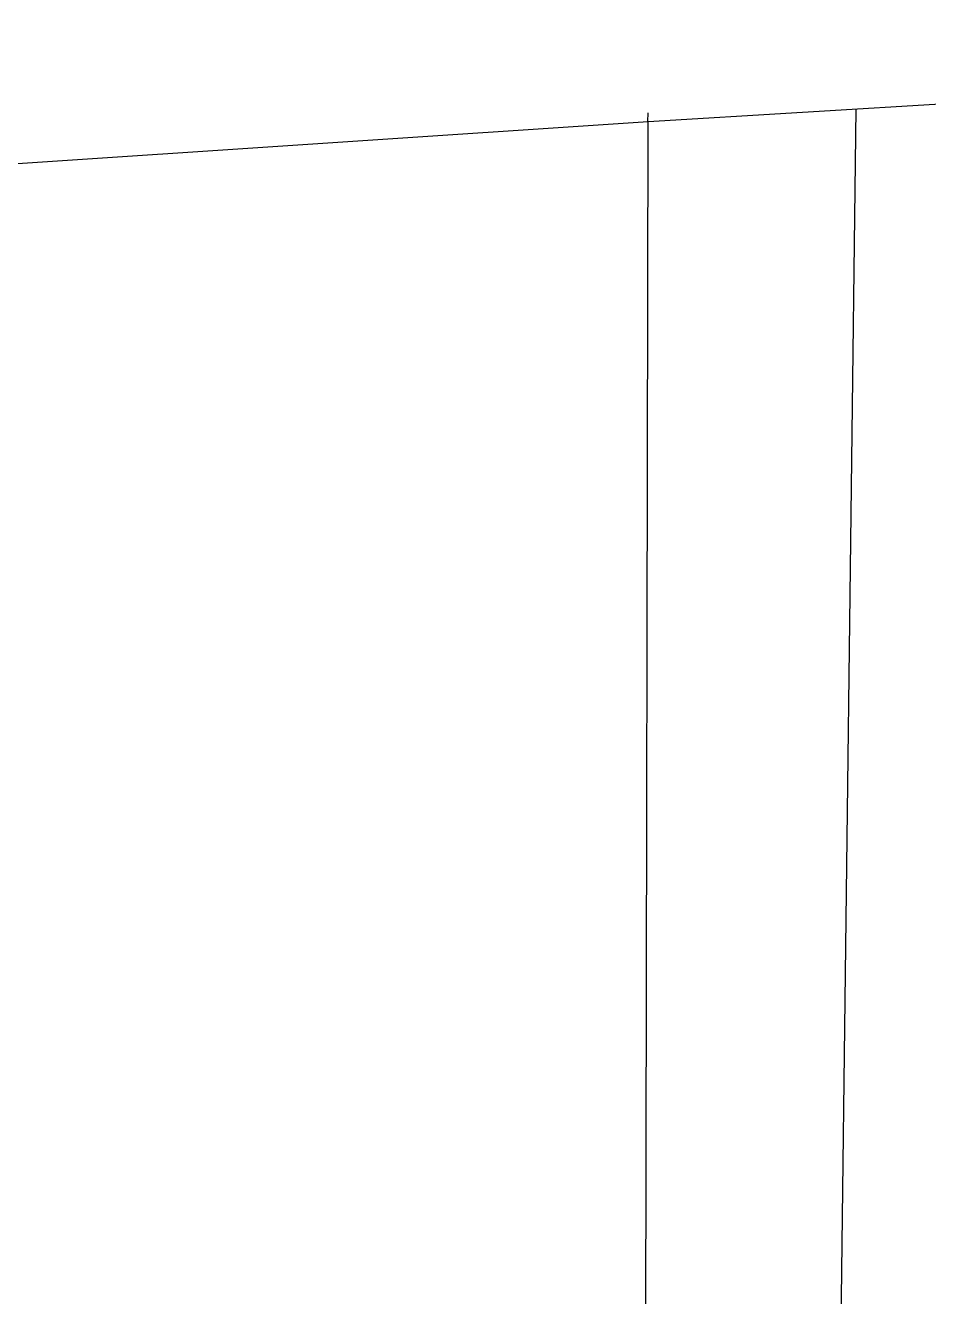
# Model space of a CAD drawing. Header units: millimetres. Extents: x 430 to 4403, y -1522 to 1254.
# Drawn here: x 1180.4 to 1314.8, y -591.1 to -401.8 of the extents above; entities that cross this region are included whole.
import ezdxf

# ---------------------------------------------------------------- set-up
doc = ezdxf.new("R2010")
doc.units = ezdxf.units.MM
doc.header["$MEASUREMENT"] = 0
doc.layers.add('Domyślny', color=7, linetype='Continuous', true_color=0x000000)
doc.layers.add('Utwórz2D linie widoczne', color=7, linetype='Continuous', true_color=0x000000)

msp = doc.modelspace()

# ---------------------------------------------------------------- linework, layer by layer
at = {"layer": 'Domyślny'}
for p, q in [((1273.05, -416.14), (1507.98, -401.84)), ((1299.57, -770.98), (1304.02, -414.25)), ((1124.35, -426.05), (1273.05, -416.14))]:
    msp.add_line(p, q, dxfattribs=at)
at = {"layer": 'Utwórz2D linie widoczne'}
for p, q in [((1272.46, -736.11), (1273.05, -416.14)), ((1273.04, -416.14), (1273.05, -414.84))]:
    msp.add_line(p, q, dxfattribs=at)

doc.saveas('drawing.dxf')
